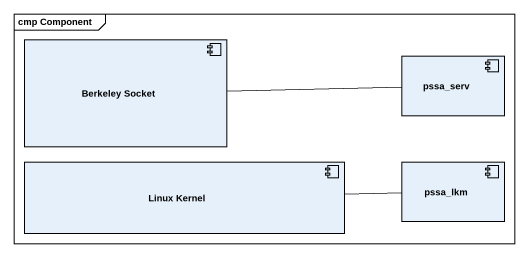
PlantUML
@startuml
mainframe cmp Component
component "Berkeley Socket" as Berkeley_Socket
component pssa_serv
component "Linux Kernel" as Linux_Kernel
component pssa_lkm
pssa_serv -left- Berkeley_Socket
pssa_lkm -left- Linux_Kernel
@enduml
